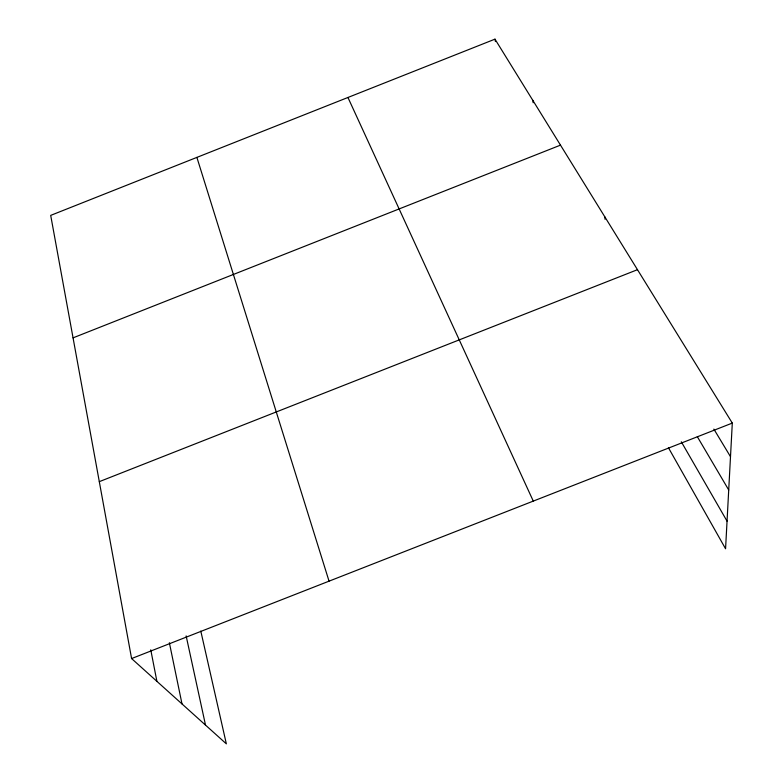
<?xml version="1.0" encoding="UTF-8"?>
<svg xmlns="http://www.w3.org/2000/svg" width="783" height="783" viewBox="0 0 783 783"><rect width="100%" height="100%" fill="white"/><g stroke="black" fill="none" stroke-linecap="round" stroke-linejoin="round"><path stroke-width="1.17" d="M200.791 631.059L226.346 743.85L131.593 658.562L50.699 215.384L494.983 39.15L732.301 423.084L725.567 548.766L668.447 447.749M73.054 337.855L560.491 145.139M99.304 481.653L637.479 269.685M131.593 658.562L732.301 423.084M713.861 429.094L730.5 456.685M697.32 436.679L728.719 489.972M681.308 441.788L727.045 521.145M347.936 97.474L533.282 501.1M196.885 157.393L329.046 581.162M186.139 635.904L205.508 725.097M169.363 642.735L181.999 703.927M150.767 649.821L156.903 681.337M494.983 39.15L495.404 41.538M532.822 100.371L533.184 102.749M604.838 216.891L605.063 219.289"/></g></svg>
